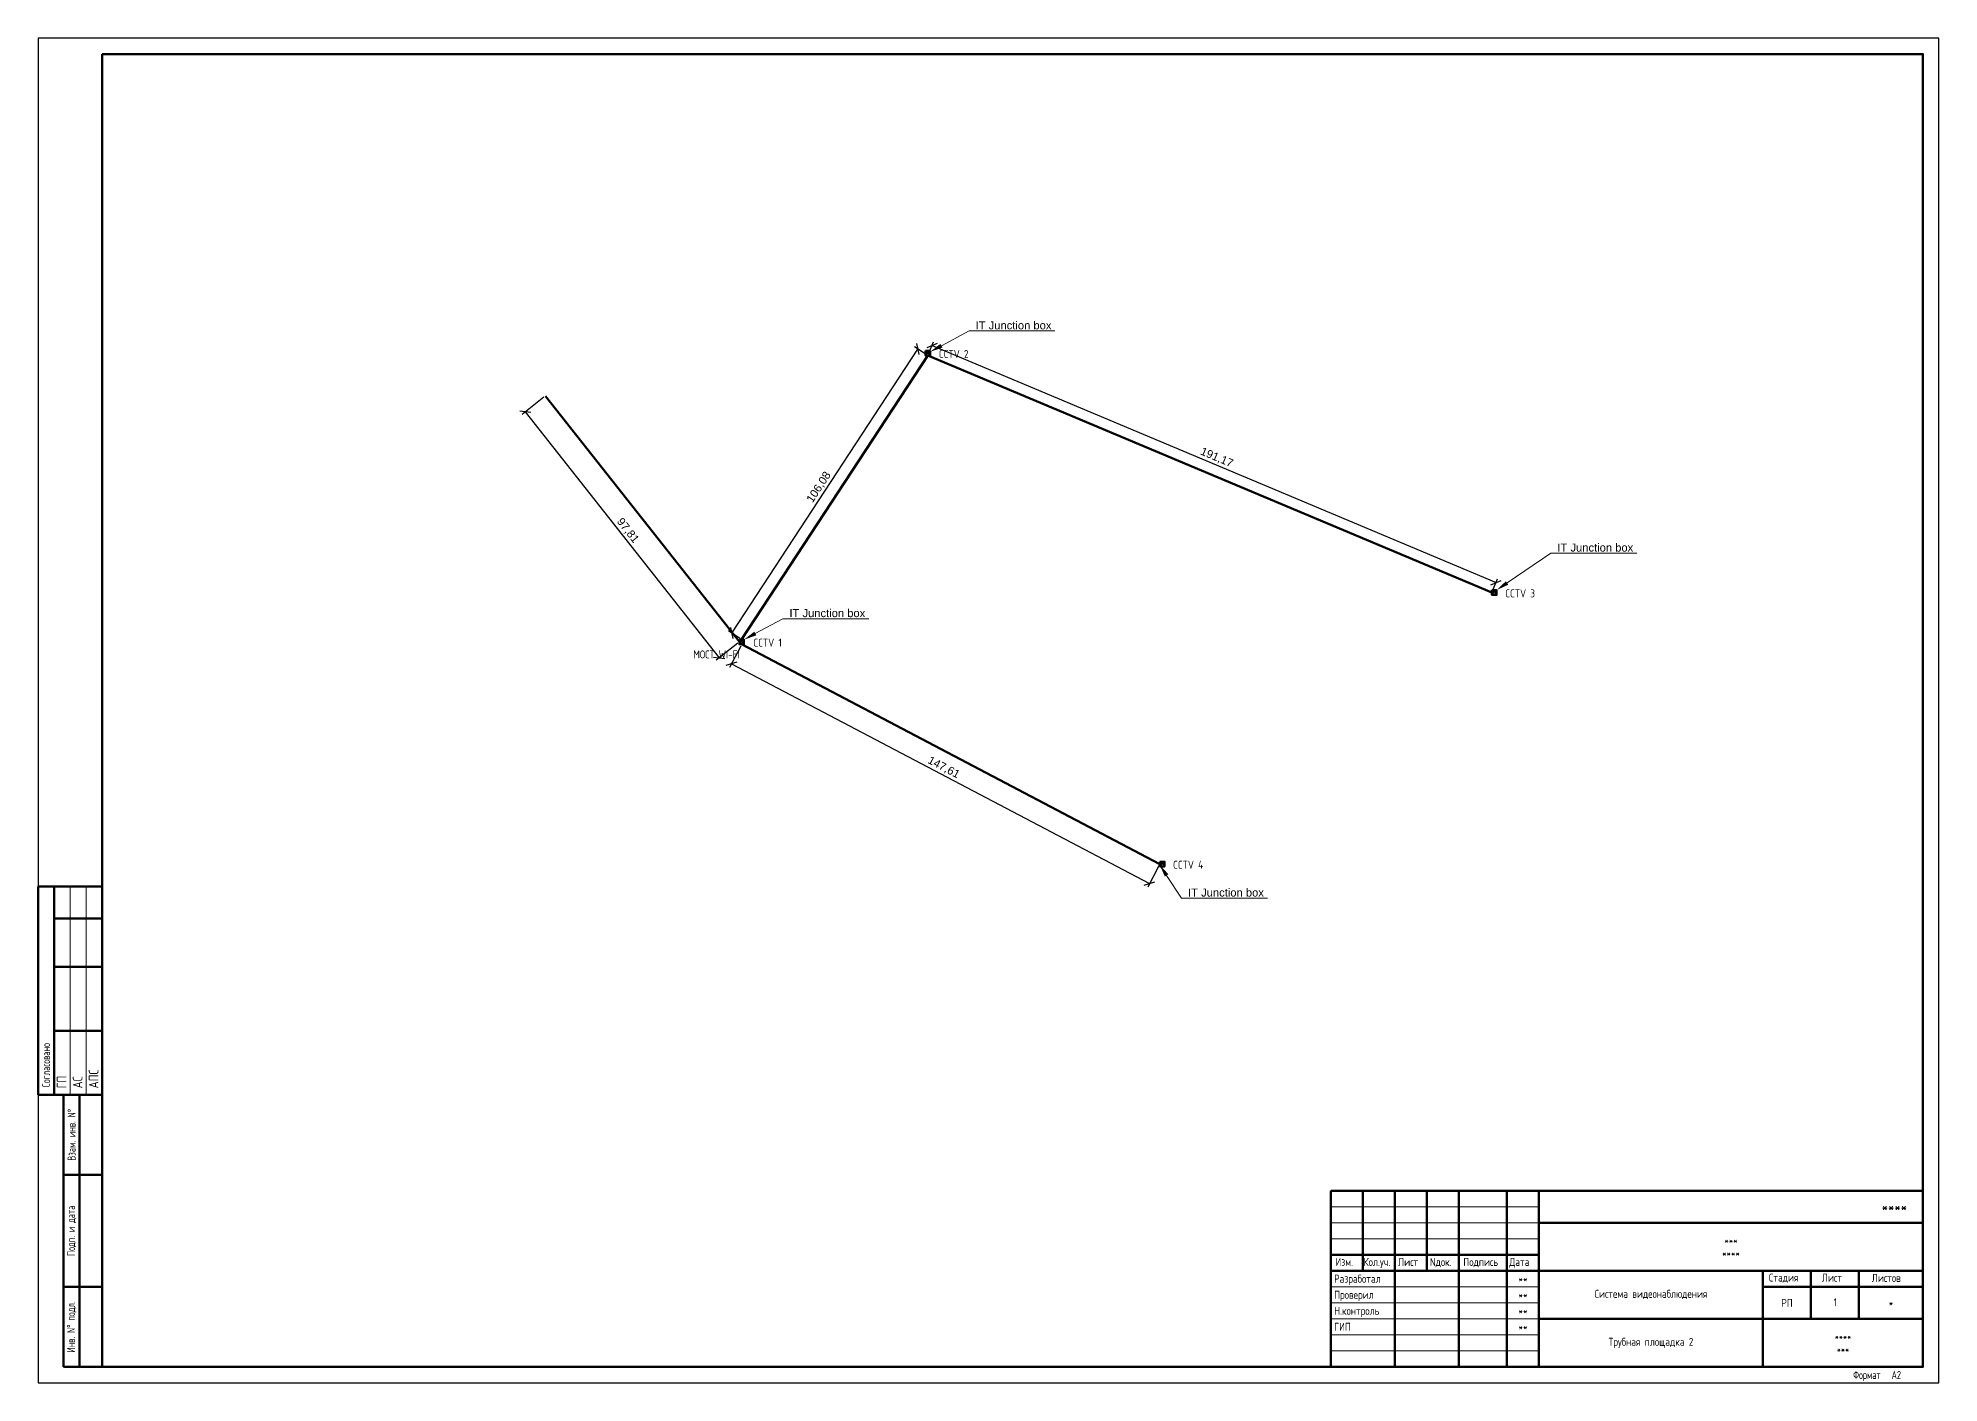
# Model space of a CAD drawing. Header units: millimetres. Extents: x 17643 to 21189, y -571 to 322.
# Drawn here: x 19857 to 20451, y -571 to -151 of the extents above; entities that cross this region are included whole.
import ezdxf
from ezdxf import colors
from ezdxf.entities.mleader import LeaderData, LeaderLine
from ezdxf.enums import TextEntityAlignment as Align
from ezdxf.lldxf.tags import DXFTag
from ezdxf.math import Vec2, Vec3

# ---------------------------------------------------------------- set-up
doc = ezdxf.new("R2010")
doc.units = ezdxf.units.MM
doc.linetypes.add('CONTI', pattern=[0])
for name, color, linetype in [('Text', 7, 'CONTI'), ('Text-Standart(R)', 7, 'Continuous'), ('TX_TEXT', 7, 'Continuous')]:
    doc.layers.add(name, color=color, linetype=linetype)
for name, color, linetype, lineweight in [('TX_RAMKA', 7, 'Continuous', 50), ('СВН_UTP', 6, 'Continuous', 40), ('СВН_ВОЛС', 10, 'fiber_optic', 50), ('Э_#Линии_ОСНОВНАЯ_050', 7, 'Continuous', 50), ('Э_#Линии_ТОНКАЯ_018', 7, 'Continuous', 18), ('Э_ТЕКСТ', 7, 'Continuous', 25)]:
    doc.layers.add(name, color=color, linetype=linetype, lineweight=lineweight)
doc.styles.add('RomanS', font='romans.shx')
doc.styles.add('simples.shx', font='simplex.shx', dxfattribs={"width": 0.8, "height": 2.5})
doc.styles.add('SIMPLEX', font='simplex.shx', dxfattribs={"width": 0.8})
doc.styles.add('simplex.shx', font='simplex.shx', dxfattribs={"width": 0.8})
doc.styles.get("Standard").update_dxf_attribs({"font": 'arial.ttf'})
doc.styles.add('ГОСТ 2.304', font='CS_Gost2304.shx')
doc.styles.add('Э_Romans', font='romans.shx', dxfattribs={"width": 0.7})
tags = doc.linetypes.add('fiber_optic', pattern='A,12.7,-5.08,["FIB OP",Standard,S=2.54,R=0,X=-3.54,Y=-1.27],-9.08', length=26.86).pattern_tags.tags
tags[6] = DXFTag(74, 10)
doc.dimstyles.new('Аннотативный', dxfattribs={"dimscale": 0, "dimtxt": 2.5, "dimasz": 2.5, "dimexe": 1.25, "dimexo": 0.625, "dimtad": 1, "dimtxsty": 'Standard', "dimblk": 'OBLIQUE', "dimcen": 2.5, "dimadec": 0, "dimazin": 0, "dimtfac": 1, "dimtmove": 0, "dimatfit": 3, "dimfxl": 1, "dimarcsym": 0})

# ---------------------------------------------------------------- blocks, each defined once
blk = doc.blocks.new('Э_Штамп_ГОСТ Р 21.1101-2013 Форма 3')
at = {"layer": 'TX_RAMKA'}
for p, q in [((-185, 55), (-185, 0)), ((0, 55), (-185, 55)), ((-175, 55), (-175, 30)), ((-175, 55), (-175, 30)), ((-165, 55), (-165, 0)), ((-155, 30), (-155, 55)), ((-145, 0), (-145, 55)), ((-145, 55), (-145, 0)), ((-130, 0), (-130, 55)), ((-130, 55), (-130, 0)), ((-120, 55), (-120, 0)), ((-120, 55), (-120, 0)), ((0, 55), (0, 0)), ((-120, 45), (0, 45)), ((-185, 35), (-120, 35)), ((-185, 30), (0, 30)), ((-50, 0), (-50, 30)), ((-35, 15), (-35, 30)), ((-20, 15), (-20, 30)), ((-50, 25), (0, 25)), ((-120, 15), (0, 15)), ((0, 0), (-185, 0))]:
    blk.add_line(p, q, dxfattribs=at)
at = {"layer": 'TX_RAMKA', "lineweight": 9}
for p, q in [((-185, 50), (-120, 50)), ((-185, 45), (-120, 45)), ((-185, 40), (-120, 40)), ((-185, 25), (-120, 25)), ((-185, 20), (-120, 20)), ((-185, 15), (-120, 15)), ((-185, 10), (-120, 10)), ((-185, 5), (-120, 5))]:
    blk.add_line(p, q, dxfattribs=at)
at = {"layer": 'Text', "color": 0, "style": 'simplex.shx', "width": 0.68}
blk.add_text('***', height=2.5, dxfattribs=at).set_placement((-25, 5.5), align=Align.MIDDLE)
at = {"layer": 'Text-Standart(R)', "style": 'simplex.shx', "width": 0.78}
for s, p in [('****', (-60, 35.5)), ('***', (-60, 39.5))]:
    blk.add_text(s, height=2.5, dxfattribs=at).set_placement(p, align=Align.MIDDLE)
at = {"layer": 'Text-Standart(R)', "insert": (-85, 22.63), "char_height": 2.5, "width": 70, "attachment_point": 5, "style": 'simplex.shx'}
blk.add_mtext('Система видеонаблюдения', dxfattribs=at)
at = {"layer": 'TX_RAMKA', "lineweight": -3, "style": 'RomanS', "width": 0.8}
for p in [(-125, 27.5), (-125, 22.5), (-125, 17.5), (-125, 12.5)]:
    blk.add_text('**', height=2.5, dxfattribs=at).set_placement(p, align=Align.MIDDLE)
at = {"layer": 'TX_TEXT', "style": 'SIMPLEX', "width": 0.8}
blk.add_text('****', height=3.5, dxfattribs=at).set_placement((-5, 50), align=Align.MIDDLE_RIGHT)
at = {"layer": 'TX_TEXT', "style": 'simplex.shx', "width": 0.8}
for s, p in [('Изм.', (-183.59, 31.54)), ('Кол.уч.', (-174.82, 31.54)), ('Лист', (-164.02, 31.54)), ('Nдок.', (-154.1, 31.54)), ('Подпись', (-143.62, 31.54)), ('Дата', (-129.26, 31.54)), ('Разработал', (-184, 26.3)), ('Проверил', (-184, 21.29)), ('Стадия', (-48.15, 26.66)), ('Лист', (-31.6, 26.63)), ('Листов', (-15.99, 26.54)), ('Н.контроль', (-184, 16.28)), ('ГИП', (-184, 11.28))]:
    blk.add_text(s, height=2.5, dxfattribs=at).set_placement(p)
at = {"layer": 'TX_TEXT', "style": 'simplex.shx'}
for s, width, p in [('РП', 0.8, (-42.5, 20)), ('*', 0.8, (-10, 20)), ('****', 0.68, (-25, 9.5))]:
    blk.add_text(s, height=2.5, dxfattribs=dict(at, width=width)).set_placement(p, align=Align.MIDDLE)
blk = doc.blocks.new('Э_Штамп_ГОСТ Р 21.1101-2013 Штамп боковой')
at = {"layer": 'Э_#Линии_ОСНОВНАЯ_050'}
for p, q in [((-12, 85), (0, 85)), ((-12, 85), (-12, 0)), ((-7, 85), (-7, 0)), ((0, 85), (0, 0)), ((-12, 60), (0, 60)), ((-12, 25), (0, 25)), ((-12, 0), (0, 0))]:
    blk.add_line(p, q, dxfattribs=at)
at = {"layer": 'Э_ТЕКСТ', "char_height": 2.5, "attachment_point": 5, "rotation": 90, "style": 'Э_Romans'}
for s, insert, width in [('Взам. инв. N%%D', (-9.5, 72.5), 25), ('Подп. и дата', (-9.5, 42.5), 35), ('Инв. N%%D подл.', (-9.5, 12.5), 25)]:
    blk.add_mtext(s, dxfattribs=dict(at, insert=insert, width=width))
blk = doc.blocks.new('Э_Штамп_ГОСТ Р 21.1101-2013 Штамп согласовано')
at = {"layer": 'Э_#Линии_ОСНОВНАЯ_050'}
for p, q in [((-20, 65), (0, 65)), ((-20, 65), (-20, 0)), ((-15, 65), (-15, 0)), ((0, 65), (0, 0)), ((-15, 55), (0, 55)), ((-15, 40), (0, 40)), ((-15, 20), (0, 20)), ((-20, 0), (0, 0))]:
    blk.add_line(p, q, dxfattribs=at)
at = {"layer": 'Э_#Линии_ТОНКАЯ_018'}
for p, q in [((-10, 65), (-10, 0)), ((-5, 65), (-5, 0))]:
    blk.add_line(p, q, dxfattribs=at)
at = {"layer": 'Э_ТЕКСТ', "insert": (-17.5, 0), "char_height": 2.5, "width": 65, "attachment_point": 4, "rotation": 90, "style": 'Э_Romans'}
blk.add_mtext('  Согласовано', dxfattribs=at)
blk = doc.blocks.new('*U13')
at = {"layer": 'Э_#Линии_ОСНОВНАЯ_050', "lineweight": 50}
blk.add_lwpolyline([(-574, 415), (-574, 5), (-5, 5), (-5, 415)], close=True, dxfattribs=at)
at = {"layer": 'Э_#Линии_ТОНКАЯ_018', "lineweight": 25}
blk.add_lwpolyline([(-594, 420), (-594, 0), (0, 0), (0, 420)], close=True, dxfattribs=at)
for name, p in [('Э_Штамп_ГОСТ Р 21.1101-2013 Штамп согласовано', (-574, 90)), ('Э_Штамп_ГОСТ Р 21.1101-2013 Штамп боковой', (-574, 5))]:
    blk.add_blockref(name, p)
at = {"linetype": 'Continuous', "lineweight": 25, "style": 'ГОСТ 2.304'}
for s, p in [('ГП', (-585.12, 92)), ('АС', (-580.12, 92)), ('АПС', (-575.12, 92))]:
    blk.add_text(s, height=3, rotation=90, dxfattribs=at).set_placement(p)
at = {"style": 'Э_Romans', "width": 0.7}
blk.add_text('Формат ', height=2.5, dxfattribs=at).set_placement((-26.82, 2.5), align=Align.MIDDLE_LEFT)
blk.add_attdef('ФОРМАТ', text='', height=2.5, dxfattribs=at).set_placement((-14.82, 2.5), align=Align.MIDDLE_LEFT)
blk = doc.blocks.new('A$Cde4dd363')
h = blk.add_hatch(color=0)
h.dxf.hatch_style = 1
h.paths.add_polyline_path([(0, 0), (0.73, 1.45), (0, 1.45)])
h.paths.add_polyline_path([(1.45, 1.45), (0.73, 1.45), (1.45, 0)])
at = {"color": 0}
for p, q in [((0, 0), (0.73, 1.45)), ((0.73, 1.45), (1.45, 0))]:
    blk.add_line(p, q, dxfattribs=at)
blk.add_lwpolyline([(0, 1.45), (1.45, 1.45), (1.45, 0), (0, 0)], close=True, dxfattribs=at)
blk = doc.blocks.new('_Oblique')
at = {"color": 0, "linetype": 'ByBlock', "lineweight": -2}
blk.add_line((-0.5, -0.5), (0.5, 0.5), dxfattribs=at)
blk = doc.blocks.new('*D47')
at = {"color": 0, "lineweight": -2, "transparency": 16777216}
for p, q in [((20014.97, -262.85), (20008.18, -268.21)), ((20009.16, -267.43), (20069.74, -344.22)), ((20075.55, -339.64), (20068.76, -344.99))]:
    blk.add_line(p, q, dxfattribs=at)
at = {"color": 0, "lineweight": -2, "transparency": 16777216, "xscale": 2.5, "yscale": 2.5, "zscale": 2.5}
for p, rotation in [((20009.16, -267.43), 128.2701696209235), ((20069.74, -344.22), 308.2701696209235)]:
    blk.add_blockref('_Oblique', p, dxfattribs=dict(at, rotation=rotation))
at = {"color": 0, "transparency": 16777216, "insert": (20041.12, -304.51), "char_height": 2.5, "attachment_point": 5, "rotation": 308.27017}
blk.add_mtext('97,81', dxfattribs=at)
blk = doc.blocks.new('*D48')
at = {"color": 0, "lineweight": -2, "transparency": 16777216}
for p, q in [((20073.66, -336.49), (20131.84, -247.79)), ((20134.41, -249.48), (20130.79, -247.1)), ((20076.24, -338.18), (20072.62, -335.81))]:
    blk.add_line(p, q, dxfattribs=at)
at = {"color": 0, "lineweight": -2, "transparency": 16777216, "xscale": 2.5, "yscale": 2.5, "zscale": 2.5}
for p, rotation in [((20131.84, -247.79), 56.74280314315483), ((20073.66, -336.49), 236.7428031431548)]:
    blk.add_blockref('_Oblique', p, dxfattribs=dict(at, rotation=rotation))
at = {"color": 0, "transparency": 16777216, "insert": (20100.97, -290.97), "char_height": 2.5, "attachment_point": 5, "rotation": 56.7428}
blk.add_mtext('106,08', dxfattribs=at)
blk = doc.blocks.new('*D49')
at = {"color": 0, "lineweight": -2, "transparency": 16777216}
for p, q in [((20135.18, -249.24), (20136.74, -245.54)), ((20136.25, -246.69), (20312.5, -320.72)), ((20311.43, -323.27), (20312.99, -319.57))]:
    blk.add_line(p, q, dxfattribs=at)
at = {"color": 0, "lineweight": -2, "transparency": 16777216, "xscale": 2.5, "yscale": 2.5, "zscale": 2.5}
for p, rotation in [((20136.25, -246.69), 157.2161468182698), ((20312.5, -320.72), 337.2161468182699)]:
    blk.add_blockref('_Oblique', p, dxfattribs=dict(at, rotation=rotation))
at = {"color": 0, "transparency": 16777216, "insert": (20225.2, -281.74), "char_height": 2.5, "attachment_point": 5, "rotation": 337.21615}
blk.add_mtext('191,17', dxfattribs=at)
blk = doc.blocks.new('*D50')
at = {"color": 0, "lineweight": -2, "transparency": 16777216}
for p, q in [((20076.47, -340.53), (20072.97, -347.2)), ((20073.55, -346.1), (20204.23, -414.73)), ((20207.15, -409.16), (20203.65, -415.84))]:
    blk.add_line(p, q, dxfattribs=at)
at = {"color": 0, "lineweight": -2, "transparency": 16777216, "xscale": 2.5, "yscale": 2.5, "zscale": 2.5}
for p, rotation in [((20073.55, -346.1), 152.2914428521184), ((20204.23, -414.73), 332.2914428521184)]:
    blk.add_blockref('_Oblique', p, dxfattribs=dict(at, rotation=rotation))
at = {"color": 0, "transparency": 16777216, "insert": (20139.88, -378.53), "char_height": 2.5, "attachment_point": 5, "rotation": 332.29144}
blk.add_mtext('147,61', dxfattribs=at)

msp = doc.modelspace()

# ---------------------------------------------------------------- linework, layer by layer
at = {"layer": 'СВН_ВОЛС'}
for p, q in [((20076.763, -338.524), (20134.936, -249.82)), ((20311.187, -323.851), (20134.936, -249.82)), ((20076.038, -339.249), (20015.46, -262.463)), ((20207.444, -408.608), (20076.763, -339.974))]:
    msp.add_line(p, q, dxfattribs=at)

# ---------------------------------------------------------------- block references
msp.add_blockref('*U13', (20450.892, -570.661)).add_auto_attribs({'ФОРМАТ': 'А2'})
msp.add_blockref('Э_Штамп_ГОСТ Р 21.1101-2013 Форма 3', (20445.892, -565.661))
for p in [(20134.211, -249.82), (20311.187, -324.576), (20076.038, -339.974), (20207.444, -409.333)]:
    msp.add_blockref('A$Cde4dd363', p, dxfattribs=at)

# ---------------------------------------------------------------- texts
at = {"layer": 'TX_RAMKA', "lineweight": -3, "style": 'RomanS', "width": 0.8}
msp.add_text('Трубная площадка 2', height=2.5, dxfattribs=at).set_placement((20360.892, -557.816), align=Align.MIDDLE_CENTER)
at = {"layer": 'TX_TEXT', "style": 'simples.shx', "width": 0.8}
msp.add_text('1', height=2.5, dxfattribs=at).set_placement((20417.996, -546.714, 21.366))
at = {"layer": 'СВН_UTP', "lineweight": 25, "style": 'RomanS', "width": 0.8}
for s, p in [('CCTV 2', (20143.033, -249.318)), ('CCTV 3', (20320.009, -324.073)), ('CCTV 1', (20084.861, -339.472)), ('МОСТ WI-FI', (20068.897, -343.149)), ('CCTV 4', (20216.266, -408.83))]:
    msp.add_text(s, height=2.5, dxfattribs=at).set_placement(p, align=Align.MIDDLE_CENTER)

# ---------------------------------------------------------------- dimensions: what is measured, and where the dimension line sits
for p1, p2, distance, picture, middle in [((20076.763, -338.524), (20134.936, -249.82), 3.708, '*D48', (20100.971, -290.972)), ((20134.936, -249.82), (20311.187, -323.851), 3.397, '*D49', (20225.201, -281.742)), ((20015.46046, -262.4626), (20076.03801, -339.24924), -8.02153, '*D47', (20041.12175, -304.50658)), ((20076.763, -339.974), (20207.444, -408.608), -6.915, '*D50', (20139.877, -378.53))]:
    dim = msp.add_aligned_dim(p1=p1, p2=p2, distance=distance, dimstyle='Аннотативный')
    dim.commit()
    dim.dimension.update_dxf_attribs({"geometry": picture, "text_midpoint": middle})

# ---------------------------------------------------------------- leaders
at = {"layer": 'СВН_ВОЛС', "linetype": 'fiber_optic'}
ml = msp.add_multileader_mtext('Standard', dxfattribs=at)
ml.set_content('IT Junction box', color=256)
ml.set_leader_properties(lineweight=5)
ml.build(insert=Vec2(0, 0))
ml.multileader.update_dxf_attribs({"text_left_attachment_type": 6, "text_right_attachment_type": 6})
ctx = ml.context
ctx.base_point, ctx.char_height, ctx.plane_origin = Vec3(20147.874, -242.128), 2.5, Vec3(20142.613, -235.025)
ctx.left_attachment, ctx.right_attachment = 6, 6
notes = []
notes.append((ctx, [(1, (1, 1, 0), (20147.804, -242.128), (1, 0), 0.0702, [(0, [(20135.666, -248.644)], 0, [])])]))
ctx.mtext.insert, ctx.mtext.flow_direction = Vec3(20149.874, -239.128), 5
ml = msp.add_multileader_mtext('Standard', dxfattribs=at)
ml.set_content('IT Junction box', color=256)
ml.set_leader_properties(lineweight=5)
ml.build(insert=Vec2(0, 0))
ml.multileader.update_dxf_attribs({"text_left_attachment_type": 6, "text_right_attachment_type": 6})
ctx = ml.context
ctx.base_point, ctx.char_height, ctx.plane_origin = Vec3(20329.665, -311.533), 2.5, Vec3(20319.565, -309.469)
ctx.left_attachment, ctx.right_attachment = 6, 6
notes.append((ctx, [(1, (1, 1, 0), (20329.595, -311.533), (1, 0), 0.0702, [(0, [(20312.617, -323.088)], 0, [])])]))
ctx.mtext.insert, ctx.mtext.flow_direction = Vec3(20331.665, -308.533), 5
ml = msp.add_multileader_mtext('Standard', dxfattribs=at)
ml.set_content('IT Junction box', color=256)
ml.set_leader_properties(lineweight=5)
ml.build(insert=Vec2(0, 0))
ml.multileader.update_dxf_attribs({"text_left_attachment_type": 6, "text_right_attachment_type": 6})
ctx = ml.context
ctx.base_point, ctx.char_height, ctx.plane_origin = Vec3(20089.697, -332.008, -79.972), 2.5, Vec3(20084.436, -324.905, -79.972)
ctx.left_attachment, ctx.right_attachment = 6, 6
notes.append((ctx, [(1, (1, 1, 0), (20089.626, -332.008, -79.972), (1, 0), 0.0702, [(0, [(20077.489, -338.524, -79.972)], 0, [])])]))
ctx.mtext.insert, ctx.mtext.flow_direction = Vec3(20091.697, -329.008, -79.972), 5
ml = msp.add_multileader_mtext('Standard', dxfattribs=at)
ml.set_content('IT Junction box', color=256)
ml.set_leader_properties(lineweight=5)
ml.build(insert=Vec2(0, 0))
ml.multileader.update_dxf_attribs({"text_left_attachment_type": 6, "text_right_attachment_type": 6})
ctx = ml.context
ctx.base_point, ctx.char_height, ctx.plane_origin = Vec3(20214.257, -419.263, -79.972), 2.5, Vec3(20207.353, -408.801, -79.972)
ctx.left_attachment, ctx.right_attachment = 6, 6
notes.append((ctx, [(1, (1, 1, 0), (20214.187, -419.263, -79.972), (1, 0), 0.0702, [(0, [(20207.353, -408.801, -79.972)], 0, [])])]))
ctx.mtext.insert, ctx.mtext.flow_direction = Vec3(20216.257, -416.263, -79.972), 5
for ctx, leaders in notes:
    for number, flags, end, landing, length, lines in leaders:
        leader = LeaderData()
        leader.index, (leader.has_last_leader_line, leader.has_dogleg_vector, leader.attachment_direction) = number, flags
        leader.last_leader_point, leader.dogleg_vector, leader.dogleg_length = Vec3(end), Vec3(landing), length
        for number, points, colour, breaks in lines:
            line = LeaderLine()
            line.index, line.vertices, line.color, line.breaks = number, Vec3.list(points), colors.encode_raw_color(colour), breaks
            leader.lines.append(line)
        ctx.leaders.append(leader)

doc.saveas('drawing.dxf')
